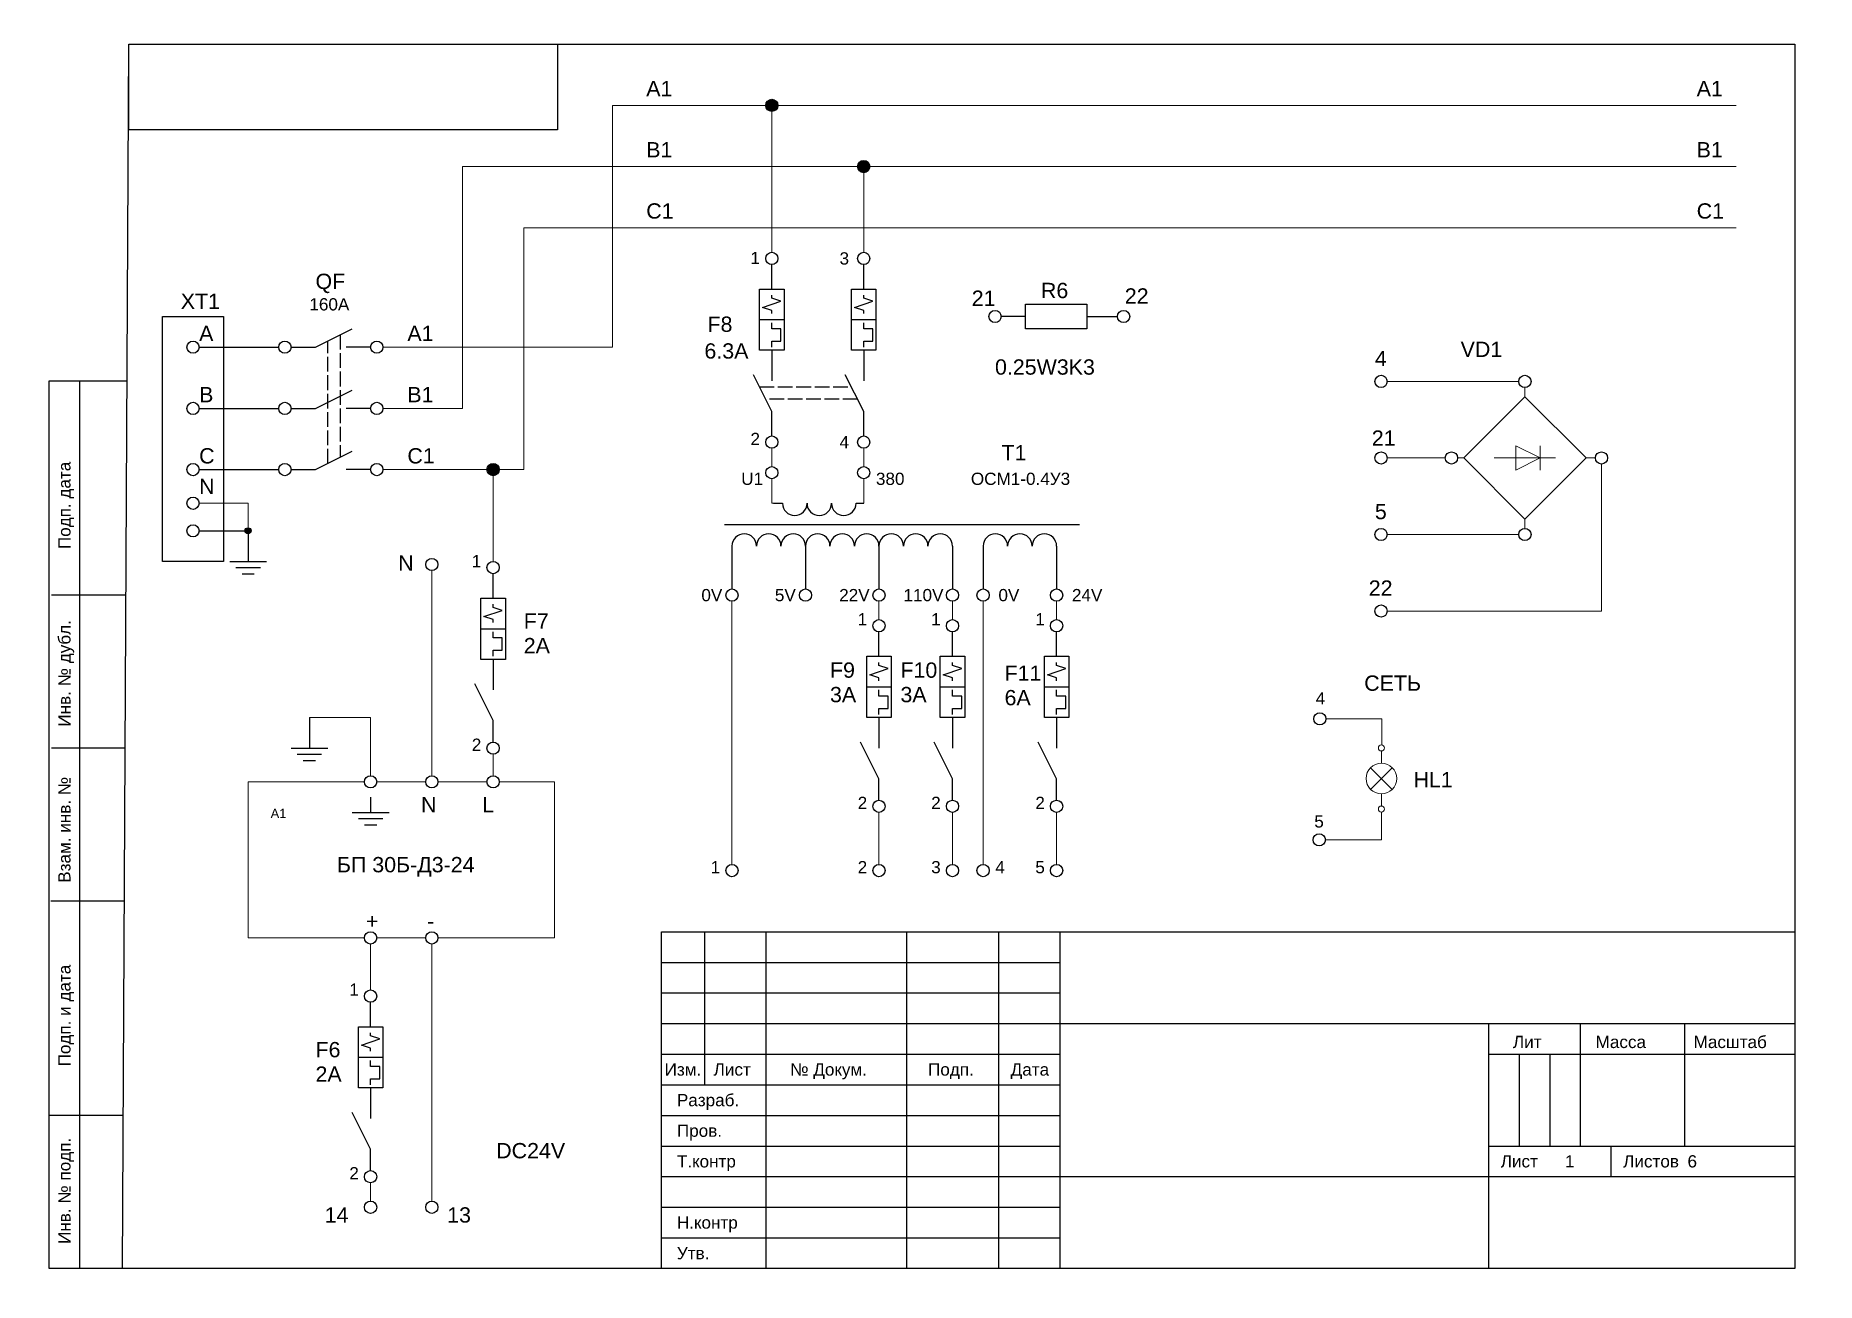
# Paper-space layout 'Лист1' of a CAD drawing. Header units: millimetres. Extents: x 0 to 291, y 0 to 204.
# The model-space entities are those that its viewports show. They can reach past a viewport. Long polylines and large blocks are cut down to what shows.
import ezdxf

# ---------------------------------------------------------------- set-up
doc = ezdxf.new("R2010")
doc.units = ezdxf.units.MM
doc.linetypes.add('ACAD_ISO02W100', pattern=[15, 12, -3])
doc.layers.add('Аппаратура', color=7, linetype='Continuous', lineweight=20)
doc.layers.add('Рамки', color=7, linetype='Continuous', lineweight=25)
doc.layers.get('Defpoints').off()
doc.styles.get("Standard").update_dxf_attribs({"font": 'arial.ttf'})

msp = doc.modelspace()

# ---------------------------------------------------------------- hatches: boundary and pattern name
h = msp.add_hatch(color=256)
h.dxf.hatch_style = 1
h.paths.add_polyline_path([(1265.5, 3740.5, 1), (1264.5, 3740.5, 1)])
at = {"layer": 'Аппаратура'}
h = msp.add_hatch(color=7, dxfattribs=at)
h.dxf.hatch_style = 1
h.paths.add_polyline_path([(1351.5, 3810, 1), (1349.5, 3810, 1)])
h = msp.add_hatch(color=7, dxfattribs=at)
h.dxf.hatch_style = 1
h.paths.add_polyline_path([(1366.5, 3800, 1), (1364.5, 3800, 1)])
h = msp.add_hatch(color=7, dxfattribs=at)
h.dxf.hatch_style = 1
h.paths.add_polyline_path([(1306, 3750.5, 1), (1304, 3750.5, 1)])

# ---------------------------------------------------------------- linework, layer by layer
for p, q in [((1350.5, 3780), (1350.5, 3784)), ((1365.5, 3780), (1365.5, 3784)), ((1349, 3777), (1352, 3778)), ((1350.5, 3776.5), (1349, 3777)), ((1350.5, 3778.5), (1350.5, 3779)), ((1352, 3778), (1350.5, 3778.5)), ((1364, 3777), (1367, 3778)), ((1365.5, 3776.5), (1364, 3777)), ((1365.5, 3778.5), (1365.5, 3779)), ((1367, 3778), (1365.5, 3778.5)), ((1348.5, 3775), (1352.5, 3775)), ((1350.5, 3776), (1350.5, 3776.5)), ((1350.5, 3773.5), (1350.5, 3774.5)), ((1363.5, 3775), (1367.5, 3775)), ((1365.5, 3776), (1365.5, 3776.5)), ((1365.5, 3773.5), (1365.5, 3774.5)), ((1391.94, 3775.51), (1387.94, 3775.51)), ((1401.94, 3775.51), (1406.94, 3775.51)), ((1276, 3770.5), (1282, 3773.5)), ((1352, 3773.5), (1350.5, 3773.5)), ((1350.5, 3770.5), (1350.5, 3771.5)), ((1350.5, 3771.5), (1352, 3771.5)), ((1352, 3771.5), (1352, 3773.5)), ((1367, 3773.5), (1365.5, 3773.5)), ((1365.5, 3770.5), (1365.5, 3771.5)), ((1365.5, 3771.5), (1367, 3771.5)), ((1367, 3771.5), (1367, 3773.5)), ((1257, 3770.5), (1270, 3770.5)), ((1272, 3770.5), (1276, 3770.5)), ((1285, 3770.5), (1281, 3770.5)), ((1350.5, 3770), (1350.5, 3765)), ((1365.5, 3770), (1365.5, 3765)), ((1350.5, 3760), (1347.5, 3766)), ((1365.5, 3760), (1362.5, 3766)), ((1276, 3760.5), (1282, 3763.5)), ((1257, 3760.5), (1270, 3760.5)), ((1272, 3760.5), (1276, 3760.5)), ((1285, 3760.5), (1281, 3760.5)), ((1350.5, 3756), (1350.5, 3760)), ((1365.5, 3756), (1365.5, 3760)), ((1276, 3750.5), (1282, 3753.5)), ((1257, 3750.5), (1270, 3750.5)), ((1272, 3750.5), (1276, 3750.5)), ((1285, 3750.5), (1281, 3750.5)), ((1350.75, 3745), (1352.25, 3745)), ((1364.25, 3745), (1365.5, 3745)), ((1257, 3740.5), (1265, 3740.5)), ((1265, 3740.5), (1265, 3735.5)), ((1344, 3738), (1344, 3731)), ((1356, 3738), (1356, 3731)), ((1368, 3738), (1368, 3731)), ((1380, 3738), (1380, 3731)), ((1385, 3738), (1385, 3731)), ((1397, 3738), (1397, 3731)), ((1262, 3735.5), (1268, 3735.5)), ((1263, 3734.5), (1267, 3734.5)), ((1264, 3733.5), (1266, 3733.5)), ((1305, 3729.5), (1305, 3733.5)), ((1303.5, 3726.5), (1306.5, 3727.5)), ((1305, 3728), (1305, 3728.5)), ((1306.5, 3727.5), (1305, 3728)), ((1303, 3724.5), (1307, 3724.5)), ((1305, 3726), (1303.5, 3726.5)), ((1305, 3725.5), (1305, 3726)), ((1305, 3723), (1305, 3724)), ((1306.5, 3723), (1305, 3723)), ((1306.5, 3721), (1306.5, 3723)), ((1368, 3720), (1368, 3724)), ((1380, 3720), (1380, 3724)), ((1397, 3720), (1397, 3724)), ((1305, 3720), (1305, 3721)), ((1305, 3721), (1306.5, 3721)), ((1305, 3719.5), (1305, 3714.5)), ((1368, 3718.5), (1368, 3719)), ((1380, 3718.5), (1380, 3719)), ((1397, 3718.5), (1397, 3719)), ((1366.5, 3717), (1369.5, 3718)), ((1368, 3716.5), (1366.5, 3717)), ((1369.5, 3718), (1368, 3718.5)), ((1368, 3716), (1368, 3716.5)), ((1378.5, 3717), (1381.5, 3718)), ((1380, 3716.5), (1378.5, 3717)), ((1381.5, 3718), (1380, 3718.5)), ((1380, 3716), (1380, 3716.5)), ((1395.5, 3717), (1398.5, 3718)), ((1397, 3716.5), (1395.5, 3717)), ((1398.5, 3718), (1397, 3718.5)), ((1397, 3716), (1397, 3716.5)), ((1305, 3709.5), (1302, 3715.5)), ((1366, 3715), (1370, 3715)), ((1368, 3713.5), (1368, 3714.5)), ((1369.5, 3713.5), (1368, 3713.5)), ((1369.5, 3711.5), (1369.5, 3713.5)), ((1378, 3715), (1382, 3715)), ((1380, 3713.5), (1380, 3714.5)), ((1381.5, 3713.5), (1380, 3713.5)), ((1381.5, 3711.5), (1381.5, 3713.5)), ((1395, 3715), (1399, 3715)), ((1397, 3713.5), (1397, 3714.5)), ((1398.5, 3713.5), (1397, 3713.5)), ((1398.5, 3711.5), (1398.5, 3713.5)), ((1275, 3710), (1275, 3705)), ((1368, 3710.5), (1368, 3711.5)), ((1368, 3711.5), (1369.5, 3711.5)), ((1368, 3710), (1368, 3705)), ((1380, 3710.5), (1380, 3711.5)), ((1380, 3711.5), (1381.5, 3711.5)), ((1380, 3710), (1380, 3705)), ((1397, 3710.5), (1397, 3711.5)), ((1397, 3711.5), (1398.5, 3711.5)), ((1397, 3710), (1397, 3705)), ((1305, 3706), (1305, 3709.5)), ((1272, 3705), (1278, 3705)), ((1368, 3700), (1365, 3706)), ((1380, 3700), (1377, 3706)), ((1397, 3700), (1394, 3706)), ((1273, 3704), (1277, 3704)), ((1274, 3703), (1276, 3703)), ((1368, 3696.5), (1368, 3700)), ((1380, 3696.5), (1380, 3700)), ((1397, 3696.5), (1397, 3700)), ((1285, 3697), (1285, 3694.5)), ((1282, 3694.5), (1288, 3694.5)), ((1283, 3693.5), (1287, 3693.5)), ((1284, 3692.5), (1286, 3692.5)), ((1285, 3659.5), (1285, 3663.5)), ((1283.5, 3656.5), (1286.5, 3657.5)), ((1285, 3658), (1285, 3658.5)), ((1286.5, 3657.5), (1285, 3658)), ((1285, 3656), (1283.5, 3656.5)), ((1285, 3655.5), (1285, 3656)), ((1283, 3654.5), (1287, 3654.5)), ((1285, 3653), (1285, 3654)), ((1286.5, 3653), (1285, 3653)), ((1286.5, 3651), (1286.5, 3653)), ((1285, 3650), (1285, 3651)), ((1285, 3651), (1286.5, 3651)), ((1285, 3649.5), (1285, 3644.5)), ((1285, 3639.5), (1282, 3645.5)), ((1285, 3636), (1285, 3639.5))]:
    msp.add_line(p, q)
at = {"lineweight": 30, "ltscale": 0.2}
msp.add_line((1400.75, 3741.5), (1342.75, 3741.5), dxfattribs=at)
for points in [[(1348.5, 3770), (1348.5, 3780), (1352.5, 3780), (1352.5, 3770)], [(1363.5, 3770), (1363.5, 3780), (1367.5, 3780), (1367.5, 3770)], [(1401.94, 3773.51), (1391.94, 3773.51), (1391.94, 3777.51), (1401.94, 3777.51)], [(1251, 3775.5), (1261, 3775.5), (1261, 3735.5), (1251, 3735.5)], [(1303, 3719.5), (1303, 3729.5), (1307, 3729.5), (1307, 3719.5)], [(1366, 3710), (1366, 3720), (1370, 3720), (1370, 3710)], [(1378, 3710), (1378, 3720), (1382, 3720), (1382, 3710)], [(1395, 3710), (1395, 3720), (1399, 3720), (1399, 3710)], [(1283, 3649.5), (1283, 3659.5), (1287, 3659.5), (1287, 3649.5)]]:
    msp.add_lwpolyline(points, close=True)
at = {"linetype": 'ACAD_ISO02W100', "ltscale": 0.2}
for points in [[(1278, 3751.5), (1278, 3771.5)], [(1280, 3772.5), (1280, 3752.5)], [(1348.5, 3764), (1363.5, 3764)], [(1364.5, 3762), (1349.5, 3762)]]:
    msp.add_lwpolyline(points, dxfattribs=at)
for centre, radius in [((1350.5, 3810), 1), ((1365.5, 3800), 1), ((1350.5, 3785), 1), ((1365.5, 3785), 1), ((1386.94, 3775.51), 1), ((1407.94, 3775.51), 1), ((1256, 3770.5), 1), ((1271, 3770.5), 1), ((1286, 3770.5), 1), ((1449.96, 3764.9), 1), ((1473.46, 3764.9), 1), ((1256, 3760.5), 1), ((1271, 3760.5), 1), ((1286, 3760.5), 1), ((1350.5, 3755), 1), ((1365.5, 3755), 1), ((1256, 3750.5), 1), ((1271, 3750.5), 1), ((1286, 3750.5), 1), ((1305, 3750.5), 1), ((1350.5, 3750), 1), ((1365.5, 3750), 1), ((1449.96, 3752.4), 1), ((1461.46, 3752.4), 1), ((1485.96, 3752.4), 1), ((1256, 3745), 1), ((1256, 3740.5), 1), ((1265, 3740.5), 0.5), ((1449.96, 3739.9), 1), ((1473.46, 3739.9), 1), ((1295, 3735), 1), ((1305, 3734.5), 1), ((1344, 3730), 1), ((1356, 3730), 1), ((1368, 3730), 1), ((1380, 3730), 1), ((1385, 3730), 1), ((1397, 3730), 1), ((1449.96, 3727.4), 1), ((1368, 3725), 1), ((1380, 3725), 1), ((1397, 3725), 1), ((1439.97, 3709.79), 1), ((1305, 3705), 1), ((1285, 3699.5), 1), ((1295, 3699.5), 1), ((1305, 3699.5), 1), ((1368, 3695.5), 1), ((1380, 3695.5), 1), ((1397, 3695.5), 1), ((1439.88, 3690.03), 1), ((1344, 3685), 1), ((1368, 3685), 1), ((1380, 3685), 1), ((1385, 3685), 1), ((1397, 3685), 1), ((1285, 3674), 1), ((1295, 3674), 1), ((1285, 3664.5), 1), ((1285, 3635), 1), ((1285, 3630), 1), ((1295, 3630), 1)]:
    msp.add_circle(centre, radius)
for centre, start, end in [((1354.25, 3745), 180, 0), ((1358.25, 3745), 180, 0), ((1362.25, 3745), 180, 0), ((1346, 3738), 0, 180), ((1350, 3738), 0, 180), ((1354, 3738), 0, 180), ((1358, 3738), 0, 180), ((1362, 3738), 0, 180), ((1366, 3738), 0, 180), ((1370, 3738), 0, 180), ((1374, 3738), 0, 180), ((1378, 3738), 0, 180), ((1387, 3738), 0, 180), ((1391, 3738), 0, 180), ((1395, 3738), 0, 180)]:
    msp.add_arc(centre, 2, start, end)
at = {"layer": 'Аппаратура'}
for p, q in [((1324.5, 3810), (1507.95, 3810)), ((1324.5, 3770.5), (1324.5, 3810)), ((1350.5, 3786), (1350.5, 3810)), ((1300, 3800), (1507.95, 3800)), ((1300, 3760.5), (1300, 3800)), ((1365.5, 3786), (1365.5, 3800)), ((1310, 3750.5), (1310, 3790)), ((1310, 3790), (1321.95, 3790)), ((1321.95, 3790), (1507.95, 3790)), ((1287, 3770.5), (1324.5, 3770.5)), ((1450.96, 3764.9), (1472.46, 3764.9)), ((1463.46, 3752.4), (1473.46, 3762.4)), ((1473.46, 3763.9), (1473.46, 3762.4)), ((1473.46, 3762.4), (1483.46, 3752.4)), ((1287, 3760.5), (1300, 3760.5)), ((1350.5, 3754), (1350.5, 3751)), ((1365.5, 3754), (1365.5, 3751)), ((1475.96, 3752.4), (1471.96, 3754.4)), ((1471.96, 3754.4), (1471.96, 3750.4)), ((1475.96, 3754.4), (1475.96, 3750.4)), ((1450.96, 3752.4), (1460.46, 3752.4)), ((1462.46, 3752.4), (1463.46, 3752.4)), ((1473.46, 3742.4), (1463.46, 3752.4)), ((1468.46, 3752.4), (1478.46, 3752.4)), ((1471.96, 3750.4), (1475.96, 3752.4)), ((1483.46, 3752.4), (1473.46, 3742.4)), ((1483.46, 3752.4), (1484.96, 3752.4)), ((1485.96, 3727.4), (1485.96, 3751.4)), ((1287, 3750.5), (1310, 3750.5)), ((1305, 3750.5), (1305, 3735.5)), ((1350.5, 3749), (1350.5, 3745)), ((1365.5, 3749), (1365.5, 3745)), ((1257, 3745), (1263.27, 3745)), ((1265, 3745), (1263.27, 3745)), ((1265, 3740.5), (1265, 3745)), ((1350.5, 3745), (1350.75, 3745)), ((1473.46, 3742.4), (1473.46, 3740.9)), ((1450.96, 3739.9), (1472.46, 3739.9)), ((1295, 3734), (1295, 3700.5)), ((1344, 3729), (1344, 3686)), ((1368, 3729), (1368, 3726)), ((1380, 3729), (1380, 3726)), ((1385, 3729), (1385, 3686)), ((1397, 3729), (1397, 3726)), ((1450.96, 3727.4), (1485.96, 3727.4)), ((1275, 3710), (1285, 3710)), ((1285, 3710), (1285, 3700.5)), ((1440.97, 3709.79), (1450.08, 3709.79)), ((1450.08, 3709.79), (1450.08, 3705.54)), ((1450.03, 3704.54), (1450.03, 3702.54)), ((1305, 3704), (1305, 3700.5)), ((1448.26, 3698.27), (1451.79, 3701.81)), ((1448.26, 3701.81), (1451.79, 3698.27)), ((1450.03, 3697.54), (1450.03, 3695.54)), ((1368, 3694.5), (1368, 3686)), ((1380, 3694.5), (1380, 3686)), ((1397, 3694.5), (1397, 3686)), ((1450.03, 3690.03), (1450.03, 3694.54)), ((1440.88, 3690.03), (1450.03, 3690.03)), ((1285, 3673), (1285, 3665.5)), ((1295, 3673), (1295, 3631)), ((1285, 3634), (1285, 3631))]:
    msp.add_line(p, q, dxfattribs=at)
for points in [[(1284, 3674), (1265, 3674), (1265, 3699.5), (1284, 3699.5)], [(1286, 3699.5), (1294, 3699.5)], [(1306, 3699.5), (1315, 3699.5), (1315, 3674), (1296, 3674)], [(1296, 3699.5), (1304, 3699.5)], [(1294, 3674), (1286, 3674)]]:
    msp.add_lwpolyline(points, dxfattribs=at)
for centre, radius in [((1450.03, 3705.04), 0.5), ((1450.03, 3700.04), 2.5), ((1450.03, 3695.04), 0.5)]:
    msp.add_circle(centre, radius, dxfattribs=at)
at = {"layer": 'Рамки'}
for p, q in [((1244.5, 3620.01), (1245.5, 3820.01)), ((1245.5, 3820.01), (1517.5, 3820.01)), ((1517.5, 3820.01), (1517.5, 3620.01)), ((1232.5, 3765.01), (1245.22, 3765.01)), ((1232.5, 3620.01), (1232.5, 3765.01)), ((1237.5, 3620.01), (1237.5, 3765.01)), ((1244.92, 3730.01), (1232.92, 3730.01)), ((1244.92, 3705.01), (1232.92, 3705.01)), ((1244.8, 3680.01), (1232.8, 3680.01)), ((1339.5, 3675.01), (1339.5, 3650.01)), ((1349.5, 3675.01), (1349.5, 3620.01)), ((1372.5, 3675.01), (1372.5, 3620.01)), ((1387.5, 3675.01), (1387.5, 3620.01)), ((1332.5, 3670.01), (1397.5, 3670.01)), ((1332.5, 3665.01), (1397.5, 3665.01)), ((1332.5, 3660.01), (1397.5, 3660.01)), ((1397.5, 3660.01), (1517.5, 3660.01)), ((1467.5, 3660.01), (1467.5, 3620.01)), ((1482.5, 3660.01), (1482.5, 3640.01)), ((1499.5, 3660.01), (1499.5, 3640.01)), ((1332.5, 3655.01), (1397.5, 3655.01)), ((1467.5, 3655.01), (1517.5, 3655.01)), ((1472.5, 3655.01), (1472.5, 3640.01)), ((1477.5, 3655.01), (1477.5, 3640.01)), ((1332.5, 3650.01), (1397.5, 3650.01)), ((1244.62, 3645.01), (1232.62, 3645.01)), ((1244.62, 3645.01), (1232.62, 3645.01)), ((1244.62, 3645.01), (1232.62, 3645.01)), ((1332.5, 3645.01), (1397.5, 3645.01)), ((1332.5, 3640.01), (1397.5, 3640.01)), ((1467.5, 3640.01), (1517.5, 3640.01)), ((1487.5, 3640.01), (1487.5, 3635.01)), ((1332.5, 3635.01), (1397.5, 3635.01)), ((1397.5, 3635.01), (1517.5, 3635.01)), ((1332.5, 3630.01), (1397.5, 3630.01)), ((1332.5, 3625.01), (1397.5, 3625.01)), ((1244.5, 3620.01), (1232.5, 3620.01)), ((1517.5, 3620.01), (1244.5, 3620.01))]:
    msp.add_line(p, q, dxfattribs=at)
for points in [[(1245.5, 3820.01), (1315.5, 3820.01), (1315.5, 3806.01), (1245.5, 3806.01)], [(1332.5, 3620.01), (1332.5, 3675.01), (1517.5, 3675.01), (1517.5, 3620.01)], [(1332.5, 3675.01), (1397.5, 3675.01), (1397.5, 3620.01), (1332.5, 3620.01)]]:
    msp.add_lwpolyline(points, close=True, dxfattribs=at)

# ---------------------------------------------------------------- texts
for s, height, p in [('A1', 2.5, (1330, 3811.5)), ('A1', 2.5, (1501.5, 3811.5)), ('B1', 2.5, (1330, 3801.5)), ('B1', 2.5, (1501.5, 3801.5)), ('C1', 2.5, (1330, 3791.5)), ('C1', 2.5, (1501.5, 3791.5)), ('1', 2, (1347, 3784.06)), ('3', 2, (1361.56, 3784)), ('QF', 2.5, (1276, 3780)), ('21', 2.5, (1383.14, 3777.25)), ('R6', 2.5, (1394.44, 3778.51)), ('22', 2.5, (1408.13, 3777.61)), ('XT1', 2.5, (1254, 3776.75)), ('160A', 2, (1275, 3776.5)), ('A', 2.5, (1257, 3771.5)), ('A1', 2.5, (1291, 3771.5)), ('F8', 2.5, (1340, 3773)), ('6.3A', 2.5, (1339.5, 3768.63)), ('VD1', 2.5, (1462.96, 3768.9)), ('0.25W3K3', 2.5, (1386.94, 3766.01)), ('4', 2.5, (1448.96, 3767.4)), ('B', 2.5, (1257, 3761.5)), ('B1', 2.5, (1291, 3761.5)), ('2', 2, (1347.02, 3754.51)), ('21', 2.5, (1448.46, 3754.4)), ('C', 2.5, (1257, 3751.5)), ('C1', 2.5, (1291, 3751.5)), ('4', 2, (1361.56, 3754)), ('T1', 2.5, (1388, 3752)), ('N', 2.5, (1257, 3746.5)), ('U1', 2, (1345.5, 3748)), ('380', 2, (1367.5, 3748)), ('OCM1-0.4У3', 2, (1383, 3748)), ('5', 2.5, (1448.96, 3742.4)), ('N', 2.5, (1289.5, 3734)), ('1', 2, (1301.52, 3734.56)), ('0V', 2, (1339, 3729)), ('5V', 2, (1351, 3729)), ('22V', 2, (1361.5, 3729)), ('110V', 2, (1372, 3729)), ('0V', 2, (1387.5, 3729)), ('24V', 2, (1399.5, 3729)), ('22', 2.5, (1447.96, 3729.9)), ('F7', 2.5, (1310, 3724.5)), ('1', 2, (1364.52, 3725.06)), ('1', 2, (1376.52, 3725.06)), ('1', 2, (1393.52, 3725.06)), ('2A', 2.5, (1310, 3720.5)), ('F9', 2.5, (1360, 3716.5)), ('F10', 2.5, (1371.5, 3716.5)), ('F11', 2.5, (1388.5, 3716)), ('СЕТЬ', 2.5, (1447.22, 3714.37)), ('3A', 2.5, (1360, 3712.5)), ('3A', 2.5, (1371.5, 3712.5)), ('6A', 2.5, (1388.5, 3712)), ('4', 2, (1439.3, 3712.14)), ('2', 2, (1301.52, 3704.56)), ('HL1', 2.5, (1455.27, 3698.61)), ('N', 2.5, (1293.23, 3694.5)), ('L', 2.5, (1303.23, 3694.5)), ('2', 2, (1364.52, 3695.06)), ('2', 2, (1376.52, 3695.06)), ('2', 2, (1393.52, 3695.06)), ('5', 2, (1439.07, 3692.03)), ('БП 30Б-Д3-24', 2.5, (1279.5, 3684.72)), ('2', 2, (1364.52, 3684.56)), ('3', 2, (1376.52, 3684.56)), ('1', 2, (1340.52, 3684.56)), ('4', 2, (1387, 3684.56)), ('5', 2, (1393.52, 3684.56)), ('+', 2.5, (1284.23, 3675.5)), ('-', 2.5, (1294.23, 3675.5)), ('1', 2, (1281.52, 3664.56)), ('F6', 2.5, (1276, 3654.5)), ('2A', 2.5, (1276, 3650.5)), ('DC24V', 2.5, (1305.5, 3638)), ('2', 2, (1281.52, 3634.56)), ('14', 2.5, (1277.5, 3627.5)), ('13', 2.5, (1297.5, 3627.5))]:
    msp.add_text(s, height=height).set_placement(p)
at = {"layer": 'Аппаратура'}
msp.add_text('A1', height=1.5, dxfattribs=at).set_placement((1268.68, 3693.6))
at = {"layer": 'Рамки'}
for s, p in [('Подп. дата', (1236, 3737.51)), ('Инв. № дубл.', (1236, 3708.51)), ('Взам. инв. №', (1236, 3683.01)), ('Подп. и дата', (1236, 3653.01)), ('Инв. № подп.', (1236, 3624.01))]:
    msp.add_text(s, height=2, rotation=90, dxfattribs=at).set_placement(p)
for s, p in [('Лит', (1471.5, 3656.01)), ('Масса', (1485, 3656.01)), ('Масштаб', (1501, 3656.01)), ('Изм.', (1333, 3651.51)), ('Лист', (1341, 3651.51)), ('№ Докум.', (1353.5, 3651.51)), ('Подп.', (1376, 3651.51)), ('Дата', (1389.5, 3651.51)), ('Разраб.', (1335, 3646.51)), ('Пров.', (1335, 3641.51)), ('Т.контр', (1335, 3636.51)), ('Лист', (1469.5, 3636.51)), ('1', (1480, 3636.51)), ('Листов', (1489.5, 3636.51)), ('6', (1500, 3636.51)), ('Н.контр', (1335, 3626.51)), ('Утв.', (1335, 3621.51))]:
    msp.add_text(s, height=2, dxfattribs=at).set_placement(p)

psp = doc.layouts.new('Лист1')

# ---------------------------------------------------------------- viewports
at = {"layer": 'Defpoints'}
psp.add_viewport(center=(145.5, 102.04), size=(290.74, 203.6642), view_center_point=(1375.67, 3719.56), view_height=203.6642, dxfattribs=at)

doc.saveas('drawing.dxf')
